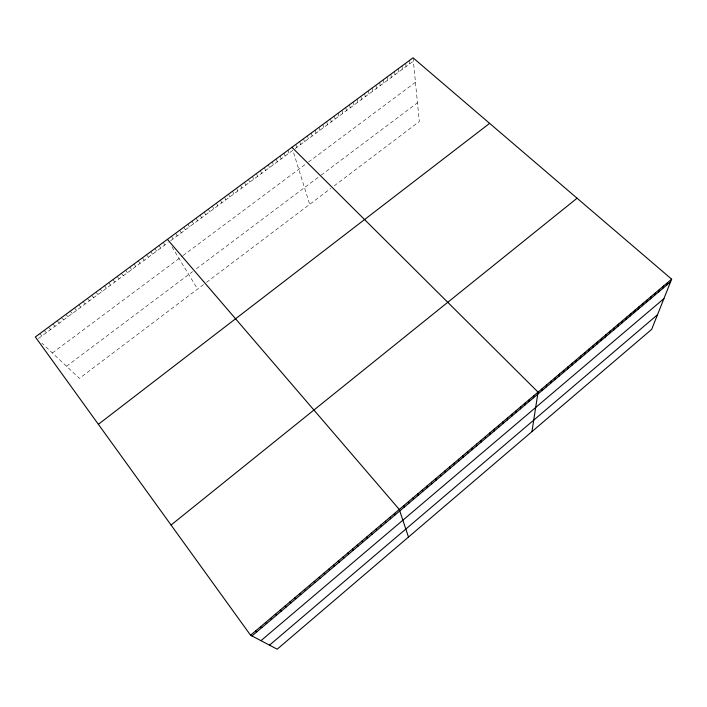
<?xml version="1.0" encoding="UTF-8"?>
<svg xmlns="http://www.w3.org/2000/svg" width="707" height="707" viewBox="0 0 707 707"><rect width="100%" height="100%" fill="white"/><g stroke="black" fill="none" stroke-linecap="round" stroke-linejoin="round"><path stroke-width="0.53" stroke-dasharray="3.54 2.65" d="M203.528 284.585L79.405 378.378L41.96 343.187M206.488 282.349L330.69 188.495M334.172 185.861L419.313 121.524L413.135 58.637M66.52 366.27L192.578 271.629M196.405 268.757L318.945 176.759M321.102 175.142L417.475 102.789M52.362 352.961L182.212 256.164M183.007 255.572L305.512 164.254M308.499 162.027L415.46 82.286M38.532 338.494L168.151 242.581M170.617 240.76L292.857 150.299L309.701 204.358M295.181 148.585L413.374 61.129M39.733 333.722L42.022 335.913M44.108 330.487L46.37 332.697M48.474 327.261L50.718 329.48M52.831 324.045L55.049 326.272M57.187 320.828L59.37 323.072M61.527 317.62L63.692 319.882M65.857 314.412L67.996 316.692M70.179 311.221L72.3 313.51M74.5 308.031L76.595 310.338M78.804 304.85L80.872 307.165M83.108 301.668L85.149 304.001M87.394 298.495L89.418 300.846M91.68 295.332L93.678 297.691M95.958 292.168L97.928 294.545M100.226 289.022L102.17 291.408M104.477 285.867L106.404 288.27M108.728 282.729L110.637 285.142M112.97 279.592L114.852 282.022M117.212 276.464L119.059 278.903M121.436 273.344L123.265 275.801M125.652 270.224L127.463 272.69M129.858 267.113L131.643 269.597M134.065 264.003L135.824 266.504M138.254 260.91L139.995 263.419M142.443 257.808L144.157 260.335M146.623 254.723L148.32 257.26M150.794 251.639L152.465 254.193M154.957 248.564L156.6 251.126M159.11 245.497L160.736 248.069M163.255 242.43L164.864 245.02M171.916 246.814L197.598 289.066M171.527 236.315L173.082 238.931M175.645 233.266L177.183 235.899M179.764 230.226L181.284 232.868M183.873 227.194L185.367 229.846M187.974 224.163L189.441 226.832M192.065 221.141L193.515 223.819M196.148 218.118L197.58 220.814M200.222 215.105L201.636 217.809M204.296 212.1L205.684 214.813M208.353 209.095L209.723 211.826M212.409 206.099L213.753 208.839M216.457 203.112L217.774 205.861M220.496 200.125L221.795 202.891M224.526 197.147L225.807 199.922M228.555 194.169L229.81 196.961M232.568 191.199L233.805 194.001M236.58 188.239L237.791 191.049M240.583 185.278L241.776 188.106M244.578 182.326L245.744 185.163M248.564 179.384L249.712 182.229M252.54 176.441L253.672 179.304M256.508 173.507L257.622 176.379M260.476 170.573L261.563 173.462M264.436 167.647L265.505 170.546M268.386 164.731L269.438 167.639M272.328 161.815L273.353 164.74M276.26 158.907L277.268 161.841M280.193 156L281.183 158.951M284.117 153.101L285.08 156.061M288.023 150.211L288.977 153.18M295.826 144.449L296.737 147.436M299.706 141.577L300.599 144.582M303.586 138.713L304.461 141.727M307.457 135.85L308.305 138.872M311.327 132.996L312.149 136.027M315.181 130.141L315.994 133.19M319.034 127.295L319.82 130.353M322.869 124.459L323.647 127.525M326.705 121.622L327.465 124.697M330.54 118.794L331.274 121.887M334.358 115.966L335.074 119.068M338.176 113.147L338.865 116.257M341.985 110.336L342.656 113.456M345.785 107.526L346.439 110.654M349.576 104.716L350.212 107.862M353.367 101.923L353.986 105.078M357.15 99.121L357.751 102.294M360.923 96.338L361.498 99.51M364.688 93.554L365.254 96.735M368.444 90.77L368.992 93.969M372.2 87.995L372.73 91.203M375.947 85.229L376.46 88.446M379.686 82.463L380.18 85.697M383.424 79.705L383.892 82.94M387.153 76.948L387.604 80.2M390.865 74.2L391.307 77.461M394.586 71.46L395.001 74.73M398.288 68.72L398.686 71.999M401.991 65.981L402.371 69.268M405.685 63.25L406.048 66.555M409.371 60.528L409.715 63.833"/><path stroke-width="1.06" d="M485.426 438.464L485.453 436.599M489.836 434.734L489.889 432.852M494.237 431.014L494.317 429.105M498.629 427.293L498.727 425.375M503.013 423.59L503.137 421.646M507.387 419.887L507.538 417.925M511.753 416.202L511.921 414.222M516.101 412.517L516.304 410.52M520.449 408.84L520.67 406.825M524.78 405.173L525.036 403.131M529.11 401.514L529.384 399.455M533.423 397.864L533.723 395.787M531.956 431.615L538.054 392.129L291.929 147.321M542.022 390.591L542.366 388.479M546.299 386.968L546.67 384.838M550.576 383.353L550.965 381.206M554.836 379.747L555.251 377.582M559.087 376.151L559.529 373.968M563.329 372.562L563.797 370.353M567.571 368.983L568.057 366.756M571.795 365.404L572.308 363.159M576.011 361.834L576.55 359.58M580.217 358.281L580.783 356.001M584.415 354.728L585.007 352.431M588.604 351.185L589.214 348.869M592.793 347.641L593.42 345.308M596.964 344.115L597.618 341.764M601.127 340.588L601.807 338.22M605.28 337.08L605.987 334.694M609.425 333.571L610.15 331.168M613.57 330.072L614.312 327.65M617.697 326.572L618.466 324.142M621.815 323.09L622.611 320.633M625.925 319.608L626.738 317.143M630.034 316.144L630.865 313.652M634.126 312.68L634.983 310.17M638.209 309.224L639.093 306.697M642.292 305.769L643.193 303.232M646.357 302.331L647.285 299.777M650.413 298.893L651.368 296.321M654.47 295.464L655.442 292.875M658.517 292.044L659.507 289.437M662.547 288.633L663.564 286.008M666.577 285.221L667.611 282.588M671.65 279.168L651.686 329.356L277.188 649.194L250.552 635.204L35.35 336.965L413.047 57.806L671.65 279.168L250.552 635.204M269.508 645.155L657.492 314.756M260.963 640.666L663.908 298.637M251.975 635.947L670.598 281.828M171.059 525.036L577.071 198.207M98.379 424.306L489.633 123.363M255.519 631.006L256.906 631.775M260.468 626.817L261.829 627.613M265.417 622.637L266.742 623.459M270.339 618.475L271.638 619.323M275.262 614.312L276.525 615.187M280.166 610.168L281.404 611.06M285.062 606.023L286.264 606.951M289.95 601.896L291.116 602.841M294.819 597.777L295.959 598.741M299.68 593.668L300.793 594.658M304.531 589.567L305.61 590.584M309.374 585.476L310.417 586.51M314.2 581.393L315.216 582.453M319.016 577.319L320.006 578.406M323.824 573.253L324.787 574.358M167.391 239.373L399.278 509.455L408.487 537.064M328.622 569.197L329.55 570.328M333.412 565.149L334.305 566.307M338.185 561.111L339.051 562.295M342.948 557.089L343.779 558.291M347.703 553.068L348.507 554.297M352.44 549.056L353.217 550.311M357.176 545.062L357.919 546.325M361.896 541.067L362.611 542.357M366.606 537.081L367.295 538.398M371.299 533.113L371.962 534.448M375.991 529.145L376.628 530.506M380.666 525.195L381.276 526.574M385.342 521.245L385.916 522.65M389.999 517.303L390.538 518.735M394.639 513.379L395.16 514.829M403.909 505.549L404.369 507.034M408.522 501.643L408.955 503.154M413.127 497.746L413.533 499.283M417.722 493.866L418.102 495.421M422.309 489.986L422.662 491.568M426.887 486.116L427.205 487.715M431.447 482.262L431.747 483.88M436.007 478.409L436.272 480.044M440.549 474.565L440.788 476.226M445.083 470.729L445.295 472.409M449.608 466.903L449.793 468.608M454.124 463.085L454.283 464.808M458.631 459.276L458.763 461.026M463.12 455.476L463.235 457.243M467.61 451.685L467.689 453.47M472.082 447.902L472.143 449.705M476.545 444.129L476.58 445.949M481.007 440.364L481.007 442.202"/></g></svg>
